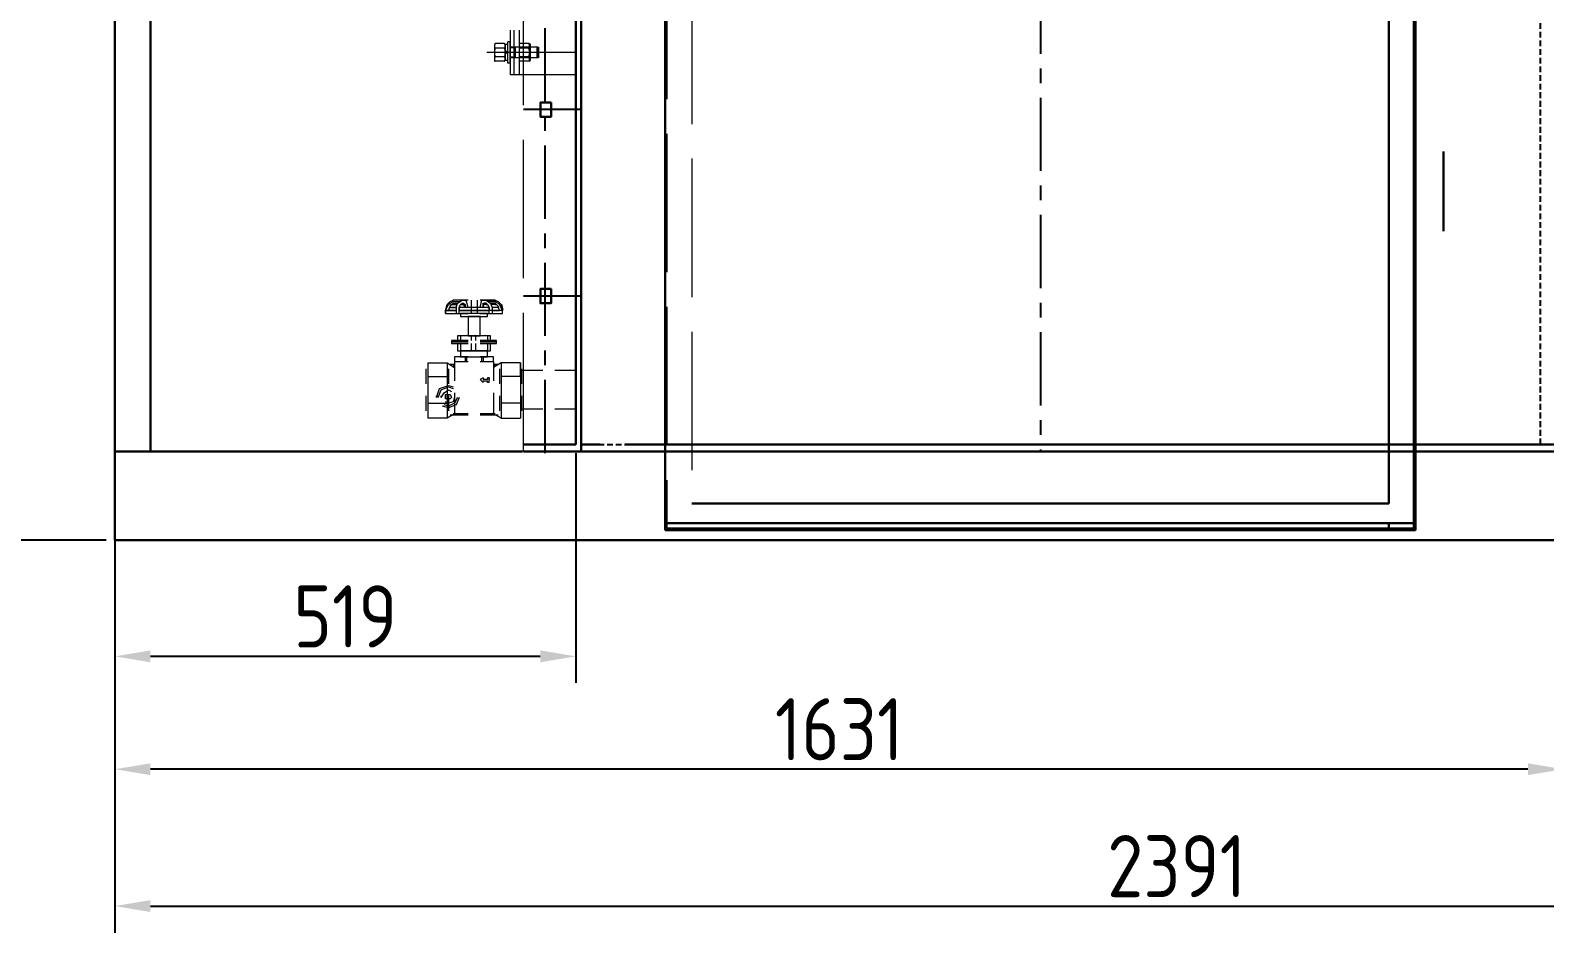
# Model space of a CAD drawing. Header units: millimetres. Extents: x 97339 to 122350, y -311274 to -152040.
# Drawn here: x 113657 to 115362, y -155650 to -154634 of the extents above; entities that cross this region are included whole.
import ezdxf

# ---------------------------------------------------------------- set-up
doc = ezdxf.new("R2010")
doc.units = ezdxf.units.MM
doc.header["$LTSCALE"] = 13
for name, pattern in [('ACAD_ISO02W100', [15, 12, -3]), ('CENTER', [50.8, 31.75, -6.35, 6.35, -6.35]), ('CENTERX2', [101.6, 63.5, -12.7, 12.7, -12.7]), ('DASHED', [0.75, 0.5, -0.25])]:
    doc.linetypes.add(name, pattern=pattern)
doc.layers.get('0').update_dxf_attribs({"color": 1, "linetype": 'CENTER'})
for name, color, linetype in [('1', 4, 'Continuous'), ('4虚线层', 6, 'DASHED'), ('粗实线', 4, 'Continuous')]:
    doc.layers.add(name, color=color, linetype=linetype)
doc.layers.add('标注、文本', color=3, linetype='Continuous', lineweight=25)
doc.styles.get("Standard").update_dxf_attribs({"font": 'gbenor.shx', "bigfont": 'gbcbig.shx'})
doc.dimstyles.new('1-15', dxfattribs={"dimscale": 20, "dimtxt": 3.5, "dimasz": 2, "dimexe": 1.5, "dimexo": 0.5, "dimgap": 0.5, "dimtad": 1, "dimtoh": 1, "dimdec": 1, "dimdsep": 46, "dimtxsty": 'Standard', "dimcen": 2.5, "dimclrd": 3, "dimclre": 3, "dimclrt": 3, "dimadec": 0, "dimazin": 2, "dimtfac": 1, "dimtdec": 1, "dimtmove": 0, "dimatfit": 2, "dimfxl": 1, "dimarcsym": 0})

# ---------------------------------------------------------------- blocks, each defined once
blk = doc.blocks.new('*D574')
at = {"layer": 'Defpoints', "color": 0, "transparency": 16777216}
for p in [(113752, -155100.4), (114271, -155100.4), (113752, -155339.2)]:
    blk.add_point(p, dxfattribs=at)
at = {"layer": '标注、文本', "color": 3, "lineweight": -2, "transparency": 16777216}
for p, q in [((113752, -155110.4), (113752, -155369.2)), ((114271, -155110.4), (114271, -155369.2)), ((114231, -155339.2), (113792, -155339.2))]:
    blk.add_line(p, q, dxfattribs=at)
at = {"layer": '标注、文本', "color": 3, "transparency": 16777216}
for points in [[(113792, -155332.5), (113792, -155345.9), (113752, -155339.2)], [(114231, -155332.5), (114231, -155345.9), (114271, -155339.2)]]:
    blk.add_solid(points, dxfattribs=at)
at = {"layer": '标注、文本', "color": 3, "transparency": 16777216, "insert": (114011.5, -155294.2), "char_height": 70, "attachment_point": 5}
blk.add_mtext('519', dxfattribs=at)
blk = doc.blocks.new('*D575')
at = {"layer": 'Defpoints', "color": 0, "transparency": 16777216}
for p in [(113752, -155208.4), (115383, -155208.4), (113752, -155466.3)]:
    blk.add_point(p, dxfattribs=at)
at = {"layer": '标注、文本', "color": 3, "lineweight": -2, "transparency": 16777216}
for p, q in [((113752, -155218.4), (113752, -155496.3)), ((115383, -155218.4), (115383, -155496.3)), ((115343, -155466.3), (113792, -155466.3))]:
    blk.add_line(p, q, dxfattribs=at)
at = {"layer": '标注、文本', "color": 3, "transparency": 16777216}
for points in [[(113792, -155459.7), (113792, -155473), (113752, -155466.3)], [(115343, -155459.7), (115343, -155473), (115383, -155466.3)]]:
    blk.add_solid(points, dxfattribs=at)
at = {"layer": '标注、文本', "color": 3, "transparency": 16777216, "insert": (114567.5, -155421.3), "char_height": 70, "attachment_point": 5}
blk.add_mtext('1631', dxfattribs=at)
blk = doc.blocks.new('*D576')
at = {"layer": 'Defpoints', "color": 0, "transparency": 16777216}
for p in [(116143, -155045.4), (113752, -155208.4), (116143, -155620.5)]:
    blk.add_point(p, dxfattribs=at)
at = {"layer": '标注、文本', "color": 3, "lineweight": -2, "transparency": 16777216}
for p, q in [((116143, -155055.4), (116143, -155650.5)), ((113752, -155218.4), (113752, -155650.5)), ((113792, -155620.5), (116103, -155620.5))]:
    blk.add_line(p, q, dxfattribs=at)
at = {"layer": '标注、文本', "color": 3, "transparency": 16777216}
for points in [[(113792, -155613.8), (113792, -155627.2), (113752, -155620.5)], [(116103, -155613.8), (116103, -155627.2), (116143, -155620.5)]]:
    blk.add_solid(points, dxfattribs=at)
at = {"layer": '标注、文本', "color": 3, "transparency": 16777216, "insert": (114947.5, -155575.5), "char_height": 70, "attachment_point": 5}
blk.add_mtext('2391', dxfattribs=at)
blk = doc.blocks.new('*D557')
at = {"layer": 'Defpoints', "color": 0, "transparency": 16777216}
for p in [(113509.8, -153257.1), (113752, -153257.1), (113752, -155208.4)]:
    blk.add_point(p, dxfattribs=at)
at = {"layer": '标注、文本', "color": 3, "lineweight": -2, "transparency": 16777216}
for p, q in [((113742, -153257.1), (113479.8, -153257.1)), ((113509.8, -155168.4), (113509.8, -153297.1)), ((113742, -155208.4), (113479.8, -155208.4))]:
    blk.add_line(p, q, dxfattribs=at)
at = {"layer": '标注、文本', "color": 3, "transparency": 16777216}
for points in [[(113503.2, -153297.1), (113516.5, -153297.1), (113509.8, -153257.1)], [(113503.2, -155168.4), (113516.5, -155168.4), (113509.8, -155208.4)]]:
    blk.add_solid(points, dxfattribs=at)
at = {"layer": '标注、文本', "color": 3, "transparency": 16777216, "insert": (113464.8, -154232.8), "char_height": 70, "attachment_point": 5, "rotation": 90}
blk.add_mtext('2050', dxfattribs=at)

msp = doc.modelspace()

# ---------------------------------------------------------------- linework, layer by layer
at = {"color": 2, "linetype": 'ACAD_ISO02W100', "lineweight": 13}
for p, q in [((114212.016, -155108.427), (114212.016, -153287.074)), ((114373.516, -153775.631), (114373.516, -155195.043)), ((114401.516, -153803.631), (114401.516, -155167.043)), ((114180.084, -154649.118), (114179.316, -154650.448)), ((114190.748, -154649.118), (114180.084, -154649.118)), ((114190.748, -154649.118), (114191.516, -154650.448)), ((114197.016, -154647.043), (114194.516, -154647.043)), ((114194.516, -154671.043), (114194.516, -154647.043)), ((114197.016, -154634.043), (114197.016, -154684.043)), ((114197.016, -154671.043), (114197.016, -154647.043)), ((114201.016, -154634.043), (114201.016, -154684.043)), ((114207.016, -154634.043), (114207.016, -154684.043)), ((114207.784, -154649.118), (114207.016, -154650.448)), ((114218.448, -154649.118), (114207.784, -154649.118)), ((114227.911, -154659.043), (114170.716, -154659.043)), ((114179.316, -154650.448), (114179.316, -154667.638)), ((114190.748, -154654.08), (114180.084, -154654.08)), ((114190.748, -154664.005), (114180.084, -154664.005)), ((114194.516, -154650.043), (114191.516, -154650.043)), ((114191.516, -154668.043), (114191.516, -154650.043)), ((114191.516, -154650.448), (114191.516, -154667.638)), ((114194.516, -154657.343), (114191.516, -154659.043)), ((114194.516, -154659.043), (114191.516, -154660.743)), ((114194.516, -154668.043), (114194.516, -154650.043)), ((114203.016, -154653.043), (114197.016, -154653.043)), ((114203.016, -154653.943), (114197.016, -154653.943)), ((114271.016, -154659.043), (114197.016, -154659.043)), ((114203.016, -154664.143), (114197.016, -154664.143)), ((114203.016, -154665.043), (114197.016, -154665.043)), ((114203.016, -154665.043), (114203.016, -154653.043)), ((114228.516, -154653.043), (114203.016, -154653.043)), ((114228.516, -154665.043), (114203.016, -154665.043)), ((114207.016, -154650.448), (114207.016, -154667.638)), ((114218.448, -154654.08), (114207.784, -154654.08)), ((114218.448, -154664.005), (114207.784, -154664.005)), ((114180.084, -154668.968), (114179.316, -154667.638)), ((114190.748, -154668.968), (114180.084, -154668.968)), ((114190.748, -154668.968), (114191.516, -154667.638)), ((114194.516, -154668.043), (114191.516, -154668.043)), ((114197.016, -154671.043), (114194.516, -154671.043)), ((114207.784, -154668.968), (114207.016, -154667.638)), ((114218.448, -154668.968), (114207.784, -154668.968)), ((114271.016, -154684.043), (114197.016, -154684.043))]:
    msp.add_line(p, q, dxfattribs=at)
for points in [[(114126.069, -154942.974), (114129.44, -154939.603), (114132.811, -154937.918)], [(114149.665, -154937.918), (114132.811, -154937.918)], [(114136.182, -154946.345), (114137.867, -154941.288), (114142.924, -154937.918)], [(114149.665, -154946.345), (114147.98, -154939.603), (114146.295, -154937.918)], [(114163.149, -154946.345), (114164.834, -154939.603), (114164.834, -154937.918)], [(114164.834, -154937.918), (114169.89, -154937.918), (114174.947, -154941.288), (114176.632, -154946.345)], [(114180.003, -154937.918), (114183.374, -154939.603), (114186.745, -154942.974)], [(114124.384, -154949.716), (114124.384, -154953.086), (114149.665, -154953.086)], [(114136.182, -154949.716), (114124.384, -154949.716), (114124.384, -154953.086), (114149.665, -154953.086)], [(114127.755, -154942.974), (114129.44, -154941.288), (114132.811, -154939.603)], [(114129.44, -154944.659), (114131.126, -154942.974), (114132.811, -154941.288)], [(114129.44, -154944.659), (114131.126, -154942.974), (114132.811, -154942.974)], [(114139.553, -154946.345), (114141.238, -154942.974), (114142.924, -154941.288)], [(114139.553, -154946.345), (114141.238, -154942.974), (114142.924, -154942.974)], [(114139.553, -154953.086), (114139.553, -154946.345), (114139.553, -154949.716)], [(114173.261, -154949.716), (114139.553, -154949.716)], [(114144.609, -154941.288), (114146.295, -154942.974)], [(114146.295, -154946.345), (114144.609, -154942.974)], [(114163.149, -154953.086), (114188.43, -154953.086), (114188.43, -154949.716)], [(114163.149, -154953.086), (114188.43, -154953.086), (114188.43, -154949.716), (114176.632, -154949.716)], [(114166.52, -154946.345), (114166.52, -154942.974), (114166.52, -154941.288), (114168.205, -154941.288)], [(114166.52, -154942.974), (114166.52, -154946.345)], [(114166.52, -154942.974), (114168.205, -154942.974)], [(114169.89, -154941.288), (114171.576, -154942.974), (114173.261, -154946.345)], [(114169.89, -154942.974), (114171.576, -154942.974), (114173.261, -154946.345)], [(114173.261, -154953.086), (114173.261, -154946.345), (114173.261, -154949.716)], [(114180.003, -154939.603), (114183.374, -154941.288), (114185.059, -154942.974)], [(114180.003, -154941.288), (114181.688, -154942.974), (114183.374, -154944.659)], [(114180.003, -154942.974), (114181.688, -154942.974), (114183.374, -154944.659)], [(114131.126, -154983.424), (114131.126, -154985.109), (114149.665, -154985.109)], [(114149.665, -154983.424), (114131.126, -154983.424)], [(114131.126, -154985.109), (114131.126, -154986.795), (114149.665, -154986.795)], [(114149.665, -154985.109), (114131.126, -154985.109)], [(114174.947, -154983.424), (114174.947, -154978.368), (114137.867, -154978.368), (114137.867, -154983.424)], [(114137.867, -154986.795), (114137.867, -154995.222), (114174.947, -154995.222), (114174.947, -154986.795)], [(114163.149, -154985.109), (114181.688, -154985.109), (114181.688, -154983.424), (114163.149, -154983.424)], [(114163.149, -154986.795), (114181.688, -154986.795), (114181.688, -154985.109), (114163.149, -154985.109)], [(114134.497, -155001.964), (114134.497, -155007.02), (114149.665, -155007.02)], [(114149.665, -155001.964), (114134.497, -155001.964)], [(114134.497, -155007.02), (114134.497, -155028.93)], [(114163.149, -155007.02), (114178.318, -155007.02), (114178.318, -155001.964), (114163.149, -155001.964)], [(114178.318, -155007.02), (114178.318, -155028.93)], [(114102.474, -155032.301), (114102.474, -155015.447)], [(114104.159, -155008.705), (114104.159, -155023.874), (114126.069, -155023.874)], [(114104.159, -155008.705), (114104.159, -155023.874), (114104.159, -155054.212), (114104.159, -155071.066)], [(114126.069, -155008.705), (114126.069, -155023.874), (114126.069, -155054.212), (114126.069, -155071.066)], [(114186.745, -155008.705), (114186.745, -155023.874), (114186.745, -155054.212), (114186.745, -155071.066)], [(114208.655, -155008.705), (114208.655, -155023.874), (114208.655, -155054.212), (114208.655, -155071.066)], [(114210.341, -155032.301), (114210.341, -155015.447)], [(114233.937, -155017.132), (114210.341, -155017.132)], [(114271.016, -155017.132), (114247.42, -155017.132)], [(114114.272, -155047.47), (114117.642, -155037.357), (114127.755, -155033.987), (114132.811, -155035.672)], [(114115.957, -155047.47), (114119.328, -155039.043), (114127.755, -155035.672), (114132.811, -155037.357)], [(114119.328, -155047.47), (114122.699, -155042.414), (114127.755, -155039.043), (114131.126, -155040.728)], [(114166.52, -155025.559), (114163.149, -155027.245), (114166.52, -155030.616)], [(114166.52, -155025.559), (114166.52, -155027.245)], [(114166.52, -155030.616), (114166.52, -155028.93), (114171.576, -155028.93)], [(114173.261, -155025.559), (114171.576, -155025.559), (114171.576, -155027.245)], [(114173.261, -155030.616), (114171.576, -155030.616), (114171.576, -155028.93)], [(114173.261, -155025.559), (114173.261, -155027.245)], [(114104.159, -155054.212), (114126.069, -155054.212)], [(114114.272, -155047.47), (114114.272, -155045.785)], [(114115.957, -155047.47), (114115.957, -155045.785)], [(114139.553, -155047.47), (114136.182, -155055.897), (114127.755, -155059.268), (114121.013, -155057.583)], [(114137.867, -155047.47), (114134.497, -155054.212), (114127.755, -155057.583), (114122.699, -155055.897)], [(114134.497, -155047.47), (114132.811, -155052.526), (114127.755, -155054.212), (114124.384, -155052.526)], [(114134.497, -155042.414), (114134.497, -155066.01), (114126.069, -155071.066)], [(114127.755, -155045.785), (114127.755, -155062.639)], [(114178.318, -155042.414), (114178.318, -155066.01)], [(114185.059, -155045.785), (114185.059, -155062.639)], [(114149.665, -155067.695), (114129.44, -155067.695)], [(114149.665, -155066.01), (114132.811, -155066.01)], [(114149.665, -155066.01), (114134.497, -155066.01)], [(114180.003, -155066.01), (114163.149, -155066.01)], [(114183.374, -155067.695), (114163.149, -155067.695)], [(114233.937, -155060.953), (114210.341, -155060.953)], [(114271.016, -155060.953), (114247.42, -155060.953)]]:
    msp.add_lwpolyline(points, dxfattribs=at)
for points in [[(114141.238, -154953.086), (114141.238, -154956.457), (114171.576, -154956.457), (114171.576, -154953.086)], [(114149.665, -154956.457), (114149.665, -154978.368), (114163.149, -154978.368), (114163.149, -154956.457)], [(114141.238, -154995.222), (114141.238, -155001.964), (114171.576, -155001.964), (114171.576, -154995.222)], [(114124.384, -155047.47), (114124.384, -155044.099), (114127.755, -155044.099), (114129.44, -155044.099), (114131.126, -155047.47), (114129.44, -155049.155), (114127.755, -155049.155), (114124.384, -155049.155)], [(114126.069, -155047.47), (114126.069, -155045.785), (114127.755, -155045.785), (114127.755, -155047.47)]]:
    msp.add_lwpolyline(points, close=True, dxfattribs=at)
for centre, radius, start, end in [((114183.885, -154651.653), 4.569, 146.295439, 212.085564), ((114186.947, -154651.653), 4.569, 327.914436, 33.704561), ((114211.585, -154651.653), 4.569, 146.295439, 212.085564), ((114183.885, -154666.432), 4.569, 147.914436, 213.704561), ((114197.316, -154659.043), 18, 163.996597, 196.003403), ((114186.947, -154666.432), 4.569, 326.295439, 32.558752), ((114173.516, -154659.043), 18, 343.996597, 16.003403), ((114211.585, -154666.432), 4.569, 147.914436, 213.704561), ((114225.016, -154659.043), 18, 163.996597, 196.003403)]:
    msp.add_arc(centre, radius, start, end, dxfattribs=at)
for points in [[(114142.924, -154937.918), (114142.924, -154937.918), (114146.295, -154937.918), (114146.295, -154937.918)], [(114147.98, -154939.603), (114147.98, -154939.603), (114147.98, -154937.918), (114147.98, -154937.918)], [(114153.036, -154937.918), (114153.036, -154937.918), (114153.036, -154953.086), (114153.036, -154953.086)], [(114159.778, -154937.918), (114159.778, -154937.918), (114159.778, -154953.086), (114159.778, -154953.086)], [(114180.003, -154937.918), (114180.003, -154937.918), (114163.149, -154937.918), (114163.149, -154937.918)], [(114124.384, -154949.716), (114124.384, -154949.716), (114126.069, -154942.974), (114126.069, -154942.974)], [(114124.384, -154949.716), (114124.384, -154949.716), (114127.755, -154942.974), (114127.755, -154942.974)], [(114124.384, -154949.716), (114124.384, -154949.716), (114136.182, -154949.716), (114136.182, -154949.716)], [(114124.384, -154953.086), (114124.384, -154953.086), (114124.384, -154949.716), (114124.384, -154949.716)], [(114127.755, -154949.716), (114127.755, -154949.716), (114129.44, -154944.659), (114129.44, -154944.659)], [(114127.755, -154949.716), (114127.755, -154949.716), (114129.44, -154944.659), (114129.44, -154944.659)], [(114136.182, -154949.716), (114136.182, -154949.716), (114127.755, -154949.716), (114127.755, -154949.716)], [(114136.182, -154946.345), (114136.182, -154946.345), (114129.44, -154946.345), (114129.44, -154946.345)], [(114129.44, -154946.345), (114129.44, -154946.345), (114136.182, -154946.345), (114136.182, -154946.345)], [(114132.811, -154939.603), (114132.811, -154939.603), (114141.238, -154939.603), (114141.238, -154939.603)], [(114132.811, -154941.288), (114132.811, -154941.288), (114137.867, -154941.288), (114137.867, -154941.288)], [(114132.811, -154942.974), (114132.811, -154942.974), (114137.867, -154942.974), (114137.867, -154942.974)], [(114136.182, -154946.345), (114136.182, -154946.345), (114136.182, -154953.086), (114136.182, -154953.086)], [(114173.261, -154946.345), (114173.261, -154946.345), (114139.553, -154946.345), (114139.553, -154946.345)], [(114139.553, -154949.716), (114139.553, -154949.716), (114173.261, -154949.716), (114173.261, -154949.716)], [(114142.924, -154941.288), (114142.924, -154941.288), (114144.609, -154941.288), (114144.609, -154941.288)], [(114142.924, -154942.974), (114142.924, -154942.974), (114144.609, -154942.974), (114144.609, -154942.974)], [(114146.295, -154942.974), (114146.295, -154942.974), (114146.295, -154946.345), (114146.295, -154946.345)], [(114169.89, -154941.288), (114169.89, -154941.288), (114168.205, -154941.288), (114168.205, -154941.288)], [(114169.89, -154942.974), (114169.89, -154942.974), (114168.205, -154942.974), (114168.205, -154942.974)], [(114180.003, -154939.603), (114180.003, -154939.603), (114171.576, -154939.603), (114171.576, -154939.603)], [(114176.632, -154949.716), (114176.632, -154949.716), (114173.261, -154949.716), (114173.261, -154949.716)], [(114180.003, -154941.288), (114180.003, -154941.288), (114174.947, -154941.288), (114174.947, -154941.288)], [(114180.003, -154942.974), (114180.003, -154942.974), (114174.947, -154942.974), (114174.947, -154942.974)], [(114183.374, -154946.345), (114183.374, -154946.345), (114176.632, -154946.345), (114176.632, -154946.345)], [(114176.632, -154946.345), (114176.632, -154946.345), (114176.632, -154953.086), (114176.632, -154953.086)], [(114176.632, -154949.716), (114176.632, -154949.716), (114185.059, -154949.716), (114185.059, -154949.716)], [(114185.059, -154949.716), (114185.059, -154949.716), (114183.374, -154944.659), (114183.374, -154944.659)], [(114185.059, -154949.716), (114185.059, -154949.716), (114183.374, -154944.659), (114183.374, -154944.659)], [(114188.43, -154949.716), (114188.43, -154949.716), (114185.059, -154942.974), (114185.059, -154942.974)], [(114141.238, -154978.368), (114141.238, -154978.368), (114141.238, -154983.424), (114141.238, -154983.424)], [(114141.238, -154986.795), (114141.238, -154986.795), (114141.238, -154995.222), (114141.238, -154995.222)], [(114153.036, -154978.368), (114153.036, -154978.368), (114153.036, -154983.424), (114153.036, -154983.424)], [(114153.036, -154986.795), (114153.036, -154986.795), (114153.036, -154995.222), (114153.036, -154995.222)], [(114158.093, -154978.368), (114158.093, -154978.368), (114158.093, -154983.424), (114158.093, -154983.424)], [(114158.093, -154986.795), (114158.093, -154986.795), (114158.093, -154995.222), (114158.093, -154995.222)], [(114171.576, -154978.368), (114171.576, -154978.368), (114171.576, -154983.424), (114171.576, -154983.424)], [(114171.576, -154986.795), (114171.576, -154986.795), (114171.576, -154995.222), (114171.576, -154995.222)], [(114146.295, -155001.964), (114146.295, -155001.964), (114146.295, -155007.02), (114146.295, -155007.02)], [(114147.98, -155001.964), (114147.98, -155001.964), (114147.98, -155007.02), (114147.98, -155007.02)], [(114164.834, -155001.964), (114164.834, -155001.964), (114164.834, -155007.02), (114164.834, -155007.02)], [(114166.52, -155001.964), (114166.52, -155001.964), (114166.52, -155007.02), (114166.52, -155007.02)], [(114104.159, -155008.705), (114104.159, -155008.705), (114126.069, -155008.705), (114126.069, -155008.705)], [(114126.069, -155008.705), (114126.069, -155008.705), (114134.497, -155013.762), (114134.497, -155013.762)], [(114127.755, -155015.447), (114127.755, -155015.447), (114127.755, -155032.301), (114127.755, -155032.301)], [(114134.497, -155010.391), (114134.497, -155010.391), (114129.44, -155010.391), (114129.44, -155010.391)], [(114134.497, -155012.076), (114134.497, -155012.076), (114132.811, -155012.076), (114132.811, -155012.076)], [(114186.745, -155008.705), (114186.745, -155008.705), (114178.318, -155013.762), (114178.318, -155013.762)], [(114183.374, -155010.391), (114183.374, -155010.391), (114178.318, -155010.391), (114178.318, -155010.391)], [(114180.003, -155012.076), (114180.003, -155012.076), (114178.318, -155012.076), (114178.318, -155012.076)], [(114185.059, -155015.447), (114185.059, -155015.447), (114185.059, -155032.301), (114185.059, -155032.301)], [(114198.543, -155008.705), (114198.543, -155008.705), (114186.745, -155008.705), (114186.745, -155008.705)], [(114198.543, -155023.874), (114198.543, -155023.874), (114186.745, -155023.874), (114186.745, -155023.874)], [(114208.655, -155008.705), (114208.655, -155008.705), (114198.543, -155008.705), (114198.543, -155008.705)], [(114208.655, -155023.874), (114208.655, -155023.874), (114198.543, -155023.874), (114198.543, -155023.874)], [(114208.655, -155023.874), (114208.655, -155023.874), (114208.655, -155008.705), (114208.655, -155008.705)], [(114171.576, -155027.245), (114171.576, -155027.245), (114166.52, -155027.245), (114166.52, -155027.245)], [(114173.261, -155030.616), (114173.261, -155030.616), (114173.261, -155027.245), (114173.261, -155027.245)], [(114102.474, -155062.639), (114102.474, -155062.639), (114102.474, -155045.785), (114102.474, -155045.785)], [(114119.328, -155047.47), (114119.328, -155047.47), (114119.328, -155045.785), (114119.328, -155045.785)], [(114198.543, -155054.212), (114198.543, -155054.212), (114186.745, -155054.212), (114186.745, -155054.212)], [(114208.655, -155054.212), (114208.655, -155054.212), (114198.543, -155054.212), (114198.543, -155054.212)], [(114210.341, -155062.639), (114210.341, -155062.639), (114210.341, -155045.785), (114210.341, -155045.785)], [(114126.069, -155071.066), (114126.069, -155071.066), (114104.159, -155071.066), (114104.159, -155071.066)], [(114178.318, -155066.01), (114178.318, -155066.01), (114163.149, -155066.01), (114163.149, -155066.01)], [(114186.745, -155071.066), (114186.745, -155071.066), (114178.318, -155066.01), (114178.318, -155066.01)], [(114186.745, -155071.066), (114186.745, -155071.066), (114200.228, -155071.066), (114200.228, -155071.066)], [(114200.228, -155071.066), (114200.228, -155071.066), (114208.655, -155071.066), (114208.655, -155071.066)]]:
    msp.add_open_spline(points, degree=3, dxfattribs=at)
at = {"layer": '1', "color": 1, "linetype": 'CENTERX2', "lineweight": -3, "ltscale": 0.1}
for p, q in [((114236.435, -155110.427), (114236.435, -153257.074)), ((114236.435, -155110.427), (114236.435, -153257.074)), ((114794.016, -153257.074), (114794.016, -155108.427)), ((114277.016, -154723.431), (114212.016, -154723.431)), ((114277.016, -154933.431), (114212.016, -154933.431))]:
    msp.add_line(p, q, dxfattribs=at)
at = {"layer": '1'}
for p, q in [((114218.448, -154649.118), (114219.216, -154650.448)), ((114219.216, -154668.043), (114219.216, -154650.043)), ((114219.216, -154650.448), (114219.216, -154667.638)), ((114227.911, -154665.043), (114227.911, -154653.043)), ((114218.448, -154668.968), (114219.216, -154667.638))]:
    msp.add_line(p, q, dxfattribs=at)
for centre, radius, start, end in [((114214.647, -154651.653), 4.569, 327.914436, 33.704561), ((114214.647, -154666.432), 4.569, 326.295439, 32.558752), ((114201.216, -154659.043), 18, 343.996597, 16.003403)]:
    msp.add_arc(centre, radius, start, end, dxfattribs=at)
at = {"layer": '4虚线层'}
for p, q in [((114277.016, -153257.074), (114277.016, -155100.427)), ((115357.016, -155100.427), (115357.016, -153398.292)), ((114277.016, -155100.427), (115193.016, -155100.427))]:
    msp.add_line(p, q, dxfattribs=at)
at = {"layer": '4虚线层', "ltscale": 5}
msp.add_line((114277.016, -153365.427), (114277.016, -155100.427), dxfattribs=at)
at = {"layer": '标注、文本', "color": 4, "lineweight": 30}
for p, q in [((113752.016, -153257.074), (113752.016, -155208.427)), ((114277.016, -153257.074), (114277.016, -155108.427)), ((114371.516, -153773.631), (114371.516, -155197.043)), ((115214.516, -155195.043), (115214.516, -153775.631)), ((115216.516, -155197.043), (115216.516, -153773.631)), ((115186.516, -155167.043), (115186.516, -153803.631)), ((114211.017, -155108.427), (113752.016, -155108.427)), ((114277.016, -155100.427), (114298.516, -155100.427)), ((114277.016, -155108.427), (115383.016, -155108.427)), ((114326.516, -155100.427), (115383.016, -155100.427)), ((115186.516, -155167.043), (114401.516, -155167.043)), ((115216.516, -155167.043), (115214.516, -155167.043)), ((115216.516, -155189.043), (114373.516, -155189.043)), ((115186.516, -155197.043), (115186.516, -155189.043)), ((113752.016, -155208.427), (115383.016, -155208.427)), ((115216.516, -155197.043), (114371.516, -155197.043)), ((115214.516, -155195.043), (114373.516, -155195.043))]:
    msp.add_line(p, q, dxfattribs=at)
at = {"layer": '标注、文本'}
msp.add_line((114228.516, -154653.043), (114228.516, -154665.043), dxfattribs=at)
at = {"layer": '标注、文本', "color": 4, "lineweight": 30}
msp.add_open_spline([(114188.43, -154949.716), (114188.43, -154949.716), (114186.745, -154942.974), (114186.745, -154942.974)], degree=3, dxfattribs=at)
at = {"layer": '粗实线', "lineweight": 30}
for p, q in [((113792.016, -155108.427), (113792.016, -153257.074)), ((114271.016, -153257.074), (114271.016, -155100.427)), ((115248.016, -154770.418), (115248.016, -154860.418)), ((114271.016, -155100.427), (114212.016, -155100.427)), ((114277.016, -155108.427), (114212.016, -155108.427))]:
    msp.add_line(p, q, dxfattribs=at)
for points in [[(114243.016, -154715.431), (114231.016, -154715.431), (114231.016, -154731.431), (114243.016, -154731.431)], [(114243.016, -154925.431), (114231.016, -154925.431), (114231.016, -154941.431), (114243.016, -154941.431)]]:
    msp.add_lwpolyline(points, close=True, dxfattribs=at)

# ---------------------------------------------------------------- dimensions: what is measured, and where the dimension line sits
at = {"layer": '标注、文本'}
dim = msp.add_linear_dim(base=(113509.836, -153257.074), p1=(113752.016, -155208.427), p2=(113752.016, -153257.074), angle=90, text='2050', dimstyle='1-15', dxfattribs=at)
dim.commit()
dim.dimension.update_dxf_attribs({"geometry": '*D557', "text_midpoint": (113464.836, -154232.75)})
for base, p1, p2, picture, middle in [((116142.997, -155620.489), (113752.016, -155208.427), (116142.997, -155045.38), '*D576', (114947.507, -155575.489)), ((113752.016, -155339.203), (114271.016, -155100.427), (113752.016, -155100.427), '*D574', (114011.516, -155294.203)), ((113752.016, -155466.319), (115383.016, -155208.427), (113752.016, -155208.427), '*D575', (114567.516, -155421.319))]:
    dim = msp.add_linear_dim(base=base, p1=p1, p2=p2, angle=180, dimstyle='1-15', dxfattribs=at)
    dim.commit()
    dim.dimension.update_dxf_attribs({"geometry": picture, "text_midpoint": middle})

doc.saveas('drawing.dxf')
